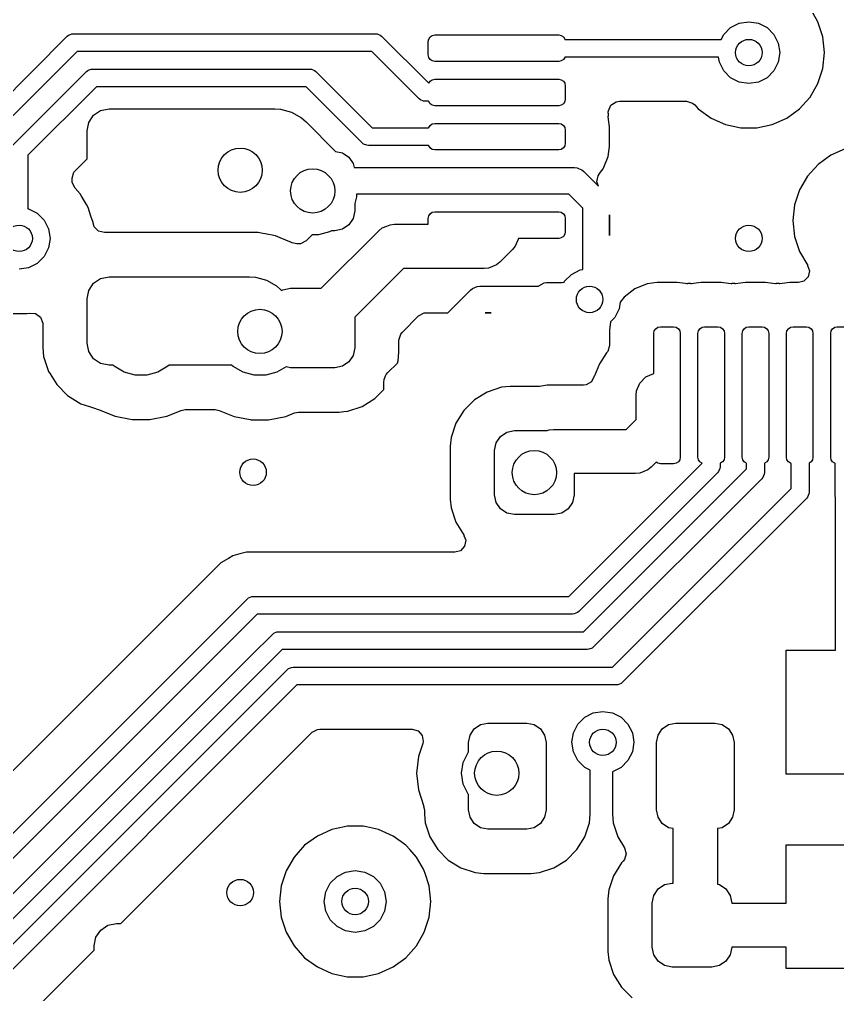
# Model space of a CAD drawing. Extents: x 70 to 224, y -154 to -54.
# Drawn here: x 118.7 to 127.95, y -128.85 to -117.82 of the extents above; entities that cross this region are included whole.
import ezdxf

# ---------------------------------------------------------------- set-up
doc = ezdxf.new("R2010")
doc.units = 0
doc.layers.add('BLACK', color=7, linetype='CONTINUOUS')

msp = doc.modelspace()

# ---------------------------------------------------------------- linework, layer by layer
at = {"layer": 'BLACK', "linetype": 'CONTINUOUS'}
for p, q in [((127.731249, -117.852164), (127.641859, -117.697335)), ((126.744275, -117.916844), (126.841844, -117.86713)), ((126.841844, -117.86713), (126.95, -117.85)), ((126.95, -117.85), (127.058156, -117.86713)), ((127.058156, -117.86713), (127.155725, -117.916844)), ((127.731252, -117.85217), (127.731249, -117.852164)), ((127.73525, -117.864475), (127.731252, -117.85217)), ((127.786497, -118.022197), (127.73525, -117.864475)), ((119.269643, -117.997836), (119.295134, -117.987278)), ((119.295134, -117.987278), (119.314643, -117.985357)), ((119.314643, -117.985357), (122.727947, -117.985357)), ((122.727947, -117.985357), (122.747456, -117.987278)), ((122.747456, -117.987278), (122.783504, -118.00221)), ((126.666844, -117.994275), (126.744275, -117.916844)), ((127.155725, -117.916844), (127.233156, -117.994275)), ((117.609289, -119.649289), (119.243932, -118.014647)), ((119.243932, -118.014647), (119.259085, -118.00221)), ((119.259085, -118.00221), (119.269643, -117.997836)), ((122.783504, -118.00221), (122.798658, -118.014646)), ((122.798658, -118.014646), (123.330642, -118.54663)), ((123.325, -118.075), (123.330709, -118.046299)), ((123.325, -118.225), (123.325, -118.075)), ((123.330709, -118.046299), (123.346967, -118.021967)), ((123.346967, -118.021967), (123.371299, -118.005709)), ((123.371299, -118.005709), (123.4, -118)), ((123.4, -118), (124.8, -118)), ((124.8, -118), (124.828701, -118.005709)), ((124.828701, -118.005709), (124.853033, -118.021967)), ((124.853033, -118.021967), (124.869291, -118.046299)), ((124.869291, -118.046299), (124.870027, -118.05)), ((124.870027, -118.05), (126.638451, -118.05)), ((126.638451, -118.05), (126.666844, -117.994275)), ((127.233156, -117.994275), (127.28287, -118.091844)), ((127.28287, -118.091844), (127.3, -118.2)), ((127.805185, -118.2), (127.786497, -118.022197)), ((119.356064, -118.185357), (117.78, -119.761421)), ((122.686525, -118.185357), (119.356064, -118.185357)), ((123.221879, -118.720711), (122.686525, -118.185357)), ((127.3, -118.2), (127.28287, -118.308156)), ((127.786497, -118.377803), (127.805185, -118.2)), ((123.330709, -118.253701), (123.325, -118.225)), ((123.346967, -118.278033), (123.330709, -118.253701)), ((123.371299, -118.294291), (123.346967, -118.278033)), ((123.4, -118.3), (123.371299, -118.294291)), ((124.8, -118.3), (123.4, -118.3)), ((124.828701, -118.294291), (124.8, -118.3)), ((124.853033, -118.278033), (124.828701, -118.294291)), ((124.869291, -118.253701), (124.853033, -118.278033)), ((124.870027, -118.25), (124.869291, -118.253701)), ((126.607919, -118.25), (124.870027, -118.25)), ((126.61713, -118.308156), (126.607919, -118.25)), ((126.666844, -118.405725), (126.61713, -118.308156)), ((127.28287, -118.308156), (127.233156, -118.405725)), ((118.629289, -119.247884), (119.462527, -118.414647)), ((119.462527, -118.414647), (119.47768, -118.40221)), ((119.47768, -118.40221), (119.494206, -118.395365)), ((119.494206, -118.395365), (119.513729, -118.387278)), ((119.513729, -118.387278), (119.533238, -118.385357)), ((119.533238, -118.385357), (121.985357, -118.385357)), ((121.985357, -118.385357), (122.004866, -118.387278)), ((122.004866, -118.387278), (122.040914, -118.40221)), ((122.040914, -118.40221), (122.056068, -118.414646)), ((122.056068, -118.414646), (122.691422, -119.05)), ((126.744275, -118.483156), (126.666844, -118.405725)), ((127.233156, -118.405725), (127.155725, -118.483156)), ((127.73125, -118.547835), (127.786497, -118.377803)), ((123.330709, -118.546299), (123.346967, -118.521967)), ((123.346967, -118.521967), (123.371299, -118.505709)), ((123.371299, -118.505709), (123.4, -118.5)), ((123.4, -118.5), (124.8, -118.5)), ((124.8, -118.5), (124.828701, -118.505709)), ((124.828701, -118.505709), (124.853033, -118.521967)), ((124.853033, -118.521967), (124.869291, -118.546299)), ((126.841844, -118.53287), (126.744275, -118.483156)), ((126.95, -118.55), (126.841844, -118.53287)), ((127.058156, -118.53287), (126.95, -118.55)), ((127.155725, -118.483156), (127.058156, -118.53287)), ((119.574659, -118.585357), (118.8, -119.360016)), ((121.943935, -118.585357), (119.574659, -118.585357)), ((122.579289, -119.220711), (121.943935, -118.585357)), ((123.330642, -118.54663), (123.330709, -118.546299)), ((124.869291, -118.546299), (124.875, -118.575)), ((124.875, -118.575), (124.875, -118.725)), ((127.641859, -118.702665), (127.73125, -118.547835)), ((123.237033, -118.733147), (123.221879, -118.720711)), ((123.273081, -118.748079), (123.237033, -118.733147)), ((123.29259, -118.75), (123.273081, -118.748079)), ((123.329973, -118.75), (123.29259, -118.75)), ((123.330709, -118.753701), (123.329973, -118.75)), ((123.346967, -118.778033), (123.330709, -118.753701)), ((124.869291, -118.753701), (124.853033, -118.778033)), ((124.875, -118.725), (124.869291, -118.753701)), ((125.391182, -118.794417), (125.449507, -118.755947)), ((125.449507, -118.755947), (125.485854, -118.7505)), ((125.485854, -118.7505), (126.246003, -118.7505)), ((126.246003, -118.7505), (126.313042, -118.770185)), ((127.556614, -118.797339), (127.641859, -118.702665)), ((119.541205, -118.90858), (119.622311, -118.854387)), ((119.622311, -118.854387), (119.717982, -118.835357)), ((119.717982, -118.835357), (120.667982, -118.835357)), ((120.667982, -118.835357), (121.590151, -118.835357)), ((121.590151, -118.835357), (121.655399, -118.839634)), ((121.655399, -118.839634), (121.655414, -118.839634)), ((121.655414, -118.839634), (121.781493, -118.873417)), ((123.371299, -118.794291), (123.346967, -118.778033)), ((123.4, -118.8), (123.371299, -118.794291)), ((124.8, -118.8), (123.4, -118.8)), ((124.828701, -118.794291), (124.8, -118.8)), ((124.853033, -118.778033), (124.828701, -118.794291)), ((125.361311, -118.8705), (125.362915, -118.858313)), ((125.362915, -118.858313), (125.391182, -118.794417)), ((126.313042, -118.770185), (126.338153, -118.791528)), ((126.338153, -118.791528), (126.377764, -118.835521)), ((126.377764, -118.835521), (126.377767, -118.835523)), ((126.377767, -118.835523), (126.37777, -118.835526)), ((126.37777, -118.835526), (126.522407, -118.940612)), ((127.377593, -118.940612), (127.52223, -118.835526)), ((127.52223, -118.835526), (127.524526, -118.832977)), ((127.524526, -118.832977), (127.556614, -118.797339)), ((119.487012, -118.989686), (119.541205, -118.90858)), ((121.781493, -118.873417), (121.894532, -118.93868)), ((121.894532, -118.93868), (121.894547, -118.938695)), ((121.894547, -118.938695), (121.943704, -118.981804)), ((125.359626, -118.883293), (125.361311, -118.8705)), ((125.362689, -118.883696), (125.359626, -118.883293)), ((125.359626, -118.916705), (125.362689, -118.916301)), ((125.360686, -118.924763), (125.359626, -118.916705)), ((125.360687, -118.924764), (125.360686, -118.924763)), ((125.3755, -119.03728), (125.360687, -118.924764)), ((125.362689, -118.916301), (125.362689, -118.883696)), ((126.522407, -118.940612), (126.685733, -119.013329)), ((127.214267, -119.013329), (127.377593, -118.940612)), ((119.467982, -119.085357), (119.487012, -118.989686)), ((119.467982, -119.399848), (119.467982, -119.085357)), ((121.943704, -118.981804), (122.278031, -119.31613)), ((122.691422, -119.05), (123.329973, -119.05)), ((123.329973, -119.05), (123.330709, -119.046299)), ((123.330709, -119.046299), (123.346967, -119.021967)), ((123.346967, -119.021967), (123.371299, -119.005709)), ((123.371299, -119.005709), (123.4, -119)), ((123.4, -119), (124.8, -119)), ((124.8, -119), (124.828701, -119.005709)), ((124.828701, -119.005709), (124.853033, -119.021967)), ((124.853033, -119.021967), (124.869291, -119.046299)), ((124.869291, -119.046299), (124.875, -119.075)), ((124.875, -119.075), (124.875, -119.225)), ((125.3755, -119.26272), (125.3755, -119.03728)), ((126.685733, -119.013329), (126.860609, -119.0505)), ((126.860609, -119.0505), (126.86061, -119.0505)), ((126.86061, -119.0505), (127.039389, -119.0505)), ((127.039389, -119.0505), (127.039391, -119.0505)), ((127.039391, -119.0505), (127.214267, -119.013329)), ((122.594443, -119.233147), (122.579289, -119.220711)), ((122.630491, -119.248079), (122.594443, -119.233147)), ((122.65, -119.25), (122.630491, -119.248079)), ((123.329973, -119.25), (122.65, -119.25)), ((123.330709, -119.253701), (123.329973, -119.25)), ((123.346967, -119.278033), (123.330709, -119.253701)), ((123.371299, -119.294291), (123.346967, -119.278033)), ((123.4, -119.3), (123.371299, -119.294291)), ((124.8, -119.3), (123.4, -119.3)), ((124.828701, -119.294291), (124.8, -119.3)), ((124.853033, -119.278033), (124.828701, -119.294291)), ((124.869291, -119.253701), (124.853033, -119.278033)), ((124.875, -119.225), (124.869291, -119.253701)), ((125.360687, -119.375236), (125.3755, -119.26272)), ((128.039728, -119.286672), (127.876408, -119.359387)), ((118.8, -119.360016), (118.8, -119.965838)), ((119.336819, -119.531011), (119.467982, -119.399848)), ((122.278031, -119.31613), (122.355264, -119.331493)), ((122.355264, -119.331493), (122.428259, -119.380267)), ((122.428259, -119.380267), (122.477033, -119.453262)), ((125.302698, -119.515233), (125.360687, -119.375236)), ((127.876408, -119.359387), (127.731768, -119.464475)), ((119.320185, -119.551653), (119.336819, -119.531011)), ((122.477033, -119.453262), (122.48633, -119.5)), ((122.48633, -119.5), (124.1, -119.5)), ((124.1, -119.5), (124.97812, -119.499999)), ((124.97812, -119.499999), (125.007384, -119.502881)), ((125.007384, -119.502881), (125.023626, -119.509609)), ((125.023626, -119.509609), (125.061455, -119.525278)), ((125.061455, -119.525278), (125.084186, -119.543933)), ((125.274752, -119.551653), (125.302698, -119.515233)), ((127.731768, -119.464475), (127.61214, -119.597336)), ((119.3005, -119.618692), (119.320185, -119.551653)), ((119.3005, -119.64827), (119.3005, -119.618692)), ((125.084186, -119.543933), (125.251834, -119.711581)), ((125.232016, -119.660316), (125.246054, -119.591872)), ((125.246054, -119.591872), (125.257211, -119.574512)), ((125.257211, -119.574512), (125.274752, -119.551653)), ((127.61214, -119.597336), (127.52275, -119.752164)), ((119.30212, -119.66825), (119.3005, -119.64827)), ((119.33235, -119.731242), (119.30212, -119.66825)), ((119.391855, -119.797329), (119.33235, -119.731242)), ((125.251834, -119.711581), (125.232016, -119.660316)), ((127.522747, -119.75217), (127.467504, -119.922192)), ((127.52275, -119.752164), (127.522747, -119.75217)), ((119.39186, -119.797336), (119.391855, -119.797329)), ((119.406213, -119.822197), (119.39186, -119.797336)), ((119.460779, -119.916709), (119.406213, -119.822197)), ((122.514883, -119.829629), (122.49416, -119.906967)), ((123.4, -119.8), (122.514883, -119.8)), ((122.514883, -119.8), (122.514883, -119.829629)), ((124.1, -119.8), (123.4, -119.8)), ((124.8, -119.8), (124.1, -119.8)), ((124.800004, -119.799999), (124.8, -119.8)), ((124.915988, -119.799999), (124.800004, -119.799999)), ((125.075, -119.959011), (124.915988, -119.799999)), ((118.8, -119.965838), (118.808156, -119.96713)), ((118.808156, -119.96713), (118.905725, -120.016844)), ((119.481249, -119.952164), (119.460779, -119.916709)), ((119.481252, -119.95217), (119.481249, -119.952164)), ((119.512254, -120.047584), (119.481252, -119.95217)), ((122.49416, -119.906967), (122.49416, -119.989366)), ((125.075, -120.652716), (125.075, -119.959011)), ((127.467503, -119.922194), (127.448815, -120.1)), ((127.467504, -119.922192), (127.467503, -119.922194)), ((118.905725, -120.016844), (118.983156, -120.094275)), ((119.536497, -120.122197), (119.512254, -120.047584)), ((122.477033, -120.07547), (122.428259, -120.148465)), ((122.49416, -119.989366), (122.477033, -120.07547)), ((123.325, -120.074999), (123.330709, -120.046298)), ((123.325, -120.140838), (123.325, -120.074999)), ((123.330709, -120.046298), (123.346967, -120.021966)), ((123.346967, -120.021966), (123.371299, -120.005708)), ((123.371299, -120.005708), (123.4, -119.999999)), ((123.4, -119.999999), (124.8, -119.999999)), ((124.8, -119.999999), (124.828701, -120.005708)), ((124.828701, -120.005708), (124.853033, -120.021966)), ((124.853033, -120.021966), (124.869291, -120.046298)), ((124.869291, -120.046298), (124.875, -120.074999)), ((124.875, -120.074999), (124.875, -120.224999)), ((125.3755, -120.037279), (125.375, -120.033481)), ((125.375, -120.033481), (125.375, -120.266516)), ((125.3755, -120.262719), (125.3755, -120.037279)), ((118.983156, -120.094275), (119.03287, -120.191844)), ((119.03287, -120.191844), (119.05, -120.3)), ((119.536693, -120.124062), (119.536497, -120.122197)), ((119.537376, -120.126338), (119.536693, -120.124062)), ((119.537847, -120.12855), (119.537376, -120.126338)), ((119.538029, -120.128511), (119.537847, -120.12855)), ((119.549977, -120.168267), (119.538029, -120.128511)), ((119.598351, -120.218682), (119.549977, -120.168267)), ((122.428259, -120.148465), (122.355264, -120.197239)), ((122.765911, -120.214061), (122.803796, -120.18297)), ((122.803796, -120.18297), (122.856736, -120.161042)), ((122.856736, -120.161042), (122.893915, -120.145642)), ((122.893915, -120.145642), (122.942688, -120.140838)), ((122.942688, -120.140838), (123.325, -120.140838)), ((127.448815, -120.1), (127.467503, -120.277805)), ((119.05, -120.3), (119.03287, -120.408156)), ((119.664817, -120.234584), (119.598351, -120.218682)), ((119.664817, -120.234856), (119.664817, -120.234584)), ((119.665951, -120.234855), (119.664817, -120.234856)), ((119.666303, -120.23494), (119.665951, -120.234855)), ((119.667956, -120.234855), (119.666303, -120.23494)), ((120.090992, -120.234855), (119.667956, -120.234855)), ((120.09103, -120.234854), (120.090992, -120.234855)), ((120.094442, -120.234854), (120.09103, -120.234854)), ((120.291523, -120.234854), (120.094442, -120.234854)), ((120.297637, -120.234854), (120.291523, -120.234854)), ((120.297657, -120.234855), (120.297637, -120.234854)), ((121.404215, -120.234855), (120.297657, -120.234855)), ((121.404217, -120.234855), (121.404215, -120.234855)), ((121.456391, -120.245233), (121.404217, -120.234855)), ((121.48248, -120.250423), (121.456391, -120.245233)), ((121.597507, -120.273303), (121.48248, -120.250423)), ((121.597511, -120.273304), (121.597507, -120.273303)), ((121.624174, -120.284348), (121.597511, -120.273304)), ((121.650839, -120.295393), (121.624174, -120.284348)), ((121.779588, -120.348723), (121.650839, -120.295393)), ((122.012068, -120.260089), (121.94461, -120.327547)), ((122.084423, -120.260089), (122.012068, -120.260089)), ((122.210501, -120.226306), (122.084423, -120.260089)), ((122.115606, -120.864366), (122.765911, -120.214061)), ((122.231181, -120.214366), (122.210501, -120.226306)), ((122.26916, -120.214366), (122.231181, -120.214366)), ((122.355264, -120.197239), (122.26916, -120.214366)), ((124.344688, -120.299999), (124.307867, -120.388892)), ((124.8, -120.299999), (124.344688, -120.299999)), ((124.828701, -120.29429), (124.8, -120.299999)), ((124.853033, -120.278032), (124.828701, -120.29429)), ((124.869291, -120.2537), (124.853033, -120.278032)), ((124.875, -120.224999), (124.869291, -120.2537)), ((125.375, -120.266516), (125.3755, -120.262719)), ((127.467503, -120.277805), (127.467504, -120.277807)), ((127.467504, -120.277807), (127.522747, -120.447829)), ((119.03287, -120.408156), (118.983156, -120.505725)), ((121.779593, -120.348726), (121.779588, -120.348723)), ((121.780522, -120.349223), (121.779593, -120.348726)), ((121.781211, -120.349395), (121.780522, -120.349223)), ((121.785215, -120.351054), (121.781211, -120.349395)), ((121.78546, -120.35046), (121.785215, -120.351054)), ((121.838978, -120.363866), (121.78546, -120.35046)), ((121.856929, -120.363866), (121.838978, -120.363866)), ((121.883287, -120.361032), (121.856929, -120.363866)), ((121.94461, -120.327547), (121.883287, -120.361032)), ((124.307867, -120.388892), (124.276777, -120.426777)), ((118.983156, -120.505725), (118.905725, -120.583156)), ((124.276777, -120.426777), (124.135939, -120.567615)), ((127.522747, -120.447829), (127.52275, -120.447835)), ((127.52275, -120.447835), (127.61539, -120.608293)), ((118.808156, -120.63287), (118.7, -120.65)), ((118.905725, -120.583156), (118.808156, -120.63287)), ((124.098055, -120.598705), (124.007935, -120.636034)), ((124.098059, -120.5987), (124.098055, -120.598705)), ((124.135939, -120.567615), (124.098059, -120.5987)), ((127.61539, -120.608293), (127.614345, -120.608895)), ((127.614345, -120.608895), (127.635584, -120.668423)), ((119.622311, -120.754385), (119.717982, -120.735355)), ((119.717982, -120.735355), (120.667982, -120.735355)), ((120.667982, -120.735355), (121.305674, -120.735355)), ((121.305674, -120.735355), (121.370922, -120.739632)), ((121.370922, -120.739632), (121.370937, -120.739632)), ((121.370937, -120.739632), (121.497016, -120.773415)), ((123.046242, -120.640838), (122.49416, -121.19292)), ((123.959162, -120.640838), (123.046242, -120.640838)), ((124.007935, -120.636034), (123.959162, -120.640838)), ((124.866844, -120.785113), (124.944275, -120.707682)), ((124.944275, -120.707682), (125.041844, -120.657968)), ((125.041844, -120.657968), (125.075, -120.652716)), ((127.619758, -120.736476), (127.569651, -120.78517)), ((127.635584, -120.668423), (127.619758, -120.736476)), ((119.487012, -120.889684), (119.541205, -120.808578)), ((119.541205, -120.808578), (119.622311, -120.754385)), ((121.497016, -120.773415), (121.610055, -120.838678)), ((121.610055, -120.838678), (121.61007, -120.838693)), ((121.61007, -120.838693), (121.659227, -120.881802)), ((123.825827, -120.866117), (123.878153, -120.844443)), ((123.878153, -120.844443), (123.879898, -120.84372)), ((123.879898, -120.84372), (123.909162, -120.840838)), ((123.909162, -120.840838), (124.570529, -120.840838)), ((124.570529, -120.840838), (124.574551, -120.836816)), ((124.574551, -120.836816), (124.635872, -120.803333)), ((124.635872, -120.803333), (124.662231, -120.800499)), ((124.662231, -120.800499), (124.837713, -120.800499)), ((124.837713, -120.800499), (124.83772, -120.800499)), ((124.83772, -120.800499), (124.860534, -120.797495)), ((124.860534, -120.797495), (124.866844, -120.785113)), ((125.799764, -120.814313), (125.659771, -120.8723)), ((125.799765, -120.814313), (125.799764, -120.814313)), ((125.912273, -120.7995), (125.799765, -120.814313)), ((125.912281, -120.7995), (125.912273, -120.7995)), ((126.137721, -120.7995), (125.912281, -120.7995)), ((126.137728, -120.7995), (126.137721, -120.7995)), ((126.230452, -120.811708), (126.137728, -120.7995)), ((126.250237, -120.814313), (126.230452, -120.811708)), ((126.258294, -120.815374), (126.250237, -120.814313)), ((126.258688, -120.812375), (126.258294, -120.815374)), ((126.291315, -120.812391), (126.258688, -120.812375)), ((126.291708, -120.815374), (126.291315, -120.812391)), ((126.299762, -120.814313), (126.291708, -120.815374)), ((126.299764, -120.814313), (126.299762, -120.814313)), ((126.325393, -120.810938), (126.299764, -120.814313)), ((126.412272, -120.7995), (126.325393, -120.810938)), ((126.41228, -120.7995), (126.412272, -120.7995)), ((126.63772, -120.7995), (126.41228, -120.7995)), ((126.637727, -120.7995), (126.63772, -120.7995)), ((126.721271, -120.810499), (126.637727, -120.7995)), ((126.750236, -120.814313), (126.721271, -120.810499)), ((126.750237, -120.814313), (126.750236, -120.814313)), ((126.758292, -120.815374), (126.750237, -120.814313)), ((126.758684, -120.812399), (126.758292, -120.815374)), ((126.791316, -120.812399), (126.758684, -120.812399)), ((126.791708, -120.815374), (126.791316, -120.812399)), ((126.799762, -120.814313), (126.791708, -120.815374)), ((126.799764, -120.814313), (126.799762, -120.814313)), ((126.825393, -120.810938), (126.799764, -120.814313)), ((126.912272, -120.7995), (126.825393, -120.810938)), ((126.91228, -120.7995), (126.912272, -120.7995)), ((127.13772, -120.7995), (126.91228, -120.7995)), ((127.137727, -120.7995), (127.13772, -120.7995)), ((127.221271, -120.810499), (127.137727, -120.7995)), ((127.250236, -120.814313), (127.221271, -120.810499)), ((127.250237, -120.814313), (127.250236, -120.814313)), ((127.258292, -120.815374), (127.250237, -120.814313)), ((127.258684, -120.812399), (127.258292, -120.815374)), ((127.291316, -120.812399), (127.258684, -120.812399)), ((127.291708, -120.815374), (127.291316, -120.812399)), ((127.299762, -120.814313), (127.291708, -120.815374)), ((127.299764, -120.814313), (127.299762, -120.814313)), ((127.325393, -120.810938), (127.299764, -120.814313)), ((127.412272, -120.7995), (127.325393, -120.810938)), ((127.511786, -120.7995), (127.412272, -120.7995)), ((127.569651, -120.78517), (127.511786, -120.7995)), ((119.467982, -120.985355), (119.487012, -120.889684)), ((121.659227, -120.881802), (121.668586, -120.891161)), ((121.668586, -120.891161), (121.683056, -120.881493)), ((121.683056, -120.881493), (121.76916, -120.864366)), ((121.76916, -120.864366), (122.115606, -120.864366)), ((123.54653, -121.141338), (123.803096, -120.884772)), ((123.803096, -120.884772), (123.825827, -120.866117)), ((125.53955, -120.964549), (125.494959, -121.02266)), ((125.659768, -120.872302), (125.53955, -120.964549)), ((125.659771, -120.8723), (125.659768, -120.872301)), ((125.659768, -120.872301), (125.659768, -120.872302)), ((119.467982, -121.485355), (119.467982, -120.985355)), ((125.494959, -121.02266), (125.48287, -121.098994)), ((118.61061, -121.1505), (118.789389, -121.1505)), ((118.789389, -121.1505), (118.789391, -121.1505)), ((118.789391, -121.1505), (118.817702, -121.144482)), ((118.817702, -121.144482), (118.887367, -121.149797)), ((118.887367, -121.149797), (118.943101, -121.191934)), ((123.030969, -121.363924), (123.217238, -121.177654)), ((123.217238, -121.177654), (123.278561, -121.144172)), ((123.278561, -121.144172), (123.304918, -121.141338)), ((123.304918, -121.141338), (123.54653, -121.141338)), ((123.971294, -121.140838), (123.970794, -121.141338)), ((123.970794, -121.141338), (124.033082, -121.141338)), ((124.035596, -121.140838), (123.971294, -121.140838)), ((124.033082, -121.141338), (124.035596, -121.140838)), ((125.48287, -121.098994), (125.433156, -121.196563)), ((118.943101, -121.191934), (118.967207, -121.257514)), ((118.967207, -121.257514), (118.967482, -121.265772)), ((118.967482, -121.265772), (118.967482, -121.535355)), ((122.49416, -121.19292), (122.49416, -121.539366)), ((125.386942, -121.242776), (125.374501, -121.337272)), ((125.433156, -121.196563), (125.386942, -121.242776)), ((122.994659, -121.451595), (123.014343, -121.384556)), ((123.014343, -121.384556), (123.030969, -121.363924)), ((125.374501, -121.337272), (125.374501, -121.512769)), ((125.875001, -121.375), (125.88071, -121.346299)), ((125.875001, -121.830311), (125.875001, -121.375)), ((125.88071, -121.346299), (125.896968, -121.321967)), ((125.896968, -121.321967), (125.9213, -121.305709)), ((125.9213, -121.305709), (125.950001, -121.3)), ((125.950001, -121.3), (126.100001, -121.3)), ((126.100001, -121.3), (126.128702, -121.305709)), ((126.128702, -121.305709), (126.153034, -121.321967)), ((126.153034, -121.321967), (126.169292, -121.346299)), ((126.169292, -121.346299), (126.175001, -121.375)), ((126.175001, -121.375), (126.175001, -122.775)), ((126.375, -121.375), (126.380709, -121.346299)), ((126.375, -122.775), (126.375, -121.375)), ((126.380709, -121.346299), (126.396967, -121.321967)), ((126.396967, -121.321967), (126.421299, -121.305709)), ((126.421299, -121.305709), (126.45, -121.3)), ((126.45, -121.3), (126.6, -121.3)), ((126.6, -121.3), (126.628701, -121.305709)), ((126.628701, -121.305709), (126.653033, -121.321967)), ((126.653033, -121.321967), (126.669291, -121.346299)), ((126.669291, -121.346299), (126.675, -121.375)), ((126.675, -121.375), (126.675, -122.775)), ((126.875, -121.375), (126.880709, -121.346299)), ((126.875, -122.775), (126.875, -121.375)), ((126.880709, -121.346299), (126.896967, -121.321967)), ((126.896967, -121.321967), (126.921299, -121.305709)), ((126.921299, -121.305709), (126.95, -121.3)), ((126.95, -121.3), (127.1, -121.3)), ((127.1, -121.3), (127.128701, -121.305709)), ((127.128701, -121.305709), (127.153033, -121.321967)), ((127.153033, -121.321967), (127.169291, -121.346299)), ((127.169291, -121.346299), (127.175, -121.375)), ((127.175, -121.375), (127.175, -122.775)), ((127.375, -121.375), (127.380709, -121.346299)), ((127.375, -122.775), (127.375, -121.375)), ((127.380709, -121.346299), (127.396967, -121.321967)), ((127.396967, -121.321967), (127.421299, -121.305709)), ((127.421299, -121.305709), (127.45, -121.3)), ((127.45, -121.3), (127.6, -121.3)), ((127.6, -121.3), (127.628701, -121.305709)), ((127.628701, -121.305709), (127.653033, -121.321967)), ((127.653033, -121.321967), (127.669291, -121.346299)), ((127.669291, -121.346299), (127.675, -121.375)), ((127.675, -121.375), (127.675, -122.775)), ((127.875, -121.375), (127.880709, -121.346299)), ((127.875, -122.775), (127.875, -121.375)), ((127.880709, -121.346299), (127.896967, -121.321967)), ((127.896967, -121.321967), (127.921299, -121.305709)), ((127.921299, -121.305709), (127.95, -121.3)), ((127.95, -121.3), (128.1, -121.3)), ((119.487012, -121.581026), (119.467982, -121.485355)), ((122.99466, -121.587711), (122.994659, -121.451595)), ((125.374501, -121.512769), (125.354816, -121.579808)), ((118.967482, -121.535355), (118.967483, -121.535374)), ((118.967483, -121.535374), (118.977982, -121.638151)), ((119.541205, -121.662132), (119.487012, -121.581026)), ((122.477033, -121.62547), (122.428259, -121.698465)), ((122.49416, -121.539366), (122.477033, -121.62547)), ((122.984509, -121.687074), (122.99466, -121.587711)), ((125.342048, -121.596584), (125.259919, -121.719498)), ((125.345914, -121.591874), (125.342048, -121.596584)), ((125.354816, -121.579808), (125.345419, -121.591468)), ((125.345419, -121.591468), (125.345914, -121.591874)), ((118.977982, -121.638151), (118.977983, -121.638154)), ((118.977983, -121.638154), (119.033167, -121.804686)), ((119.622311, -121.716325), (119.541205, -121.662132)), ((119.717982, -121.735355), (119.622311, -121.716325)), ((119.762636, -121.735355), (119.717982, -121.735355)), ((119.773957, -121.746676), (119.762636, -121.735355)), ((120.395626, -121.735355), (120.382717, -121.746676)), ((121.102672, -121.735355), (120.395626, -121.735355)), ((121.118477, -121.749215), (121.102672, -121.735355)), ((122.428259, -121.698465), (122.355264, -121.747239)), ((122.868934, -121.818934), (122.976438, -121.711429)), ((122.976438, -121.711429), (122.984509, -121.687074)), ((125.259912, -121.719511), (125.203343, -121.856082)), ((125.259919, -121.719498), (125.259912, -121.719511)), ((119.033167, -121.804686), (119.033169, -121.804691)), ((119.033169, -121.804691), (119.04988, -121.831784)), ((119.04988, -121.831784), (119.12527, -121.954011)), ((119.886995, -121.81194), (119.773957, -121.746676)), ((120.013074, -121.845723), (119.886995, -121.81194)), ((120.1436, -121.845723), (120.013074, -121.845723)), ((120.269679, -121.81194), (120.1436, -121.845723)), ((120.382717, -121.746676), (120.269679, -121.81194)), ((121.231516, -121.814479), (121.118477, -121.749215)), ((121.357595, -121.848262), (121.231516, -121.814479)), ((121.6142, -121.814479), (121.488121, -121.848262)), ((121.718462, -121.754281), (121.6142, -121.814479)), ((121.76916, -121.764366), (121.718462, -121.754281)), ((122.26916, -121.764366), (121.76916, -121.764366)), ((122.355264, -121.747239), (122.26916, -121.764366)), ((122.844044, -121.856719), (122.850279, -121.841665)), ((122.850279, -121.841665), (122.868934, -121.818934)), ((125.786107, -121.867133), (125.875001, -121.830311)), ((119.12527, -121.954011), (119.249326, -122.078067)), ((121.488121, -121.848262), (121.357595, -121.848262)), ((122.825, -121.925), (122.827882, -121.895736)), ((122.825, -122.009538), (122.825, -121.925)), ((122.827882, -121.895736), (122.844044, -121.856719)), ((125.109456, -121.956532), (125.080937, -121.959856)), ((125.170171, -121.921957), (125.109456, -121.956532)), ((125.202555, -121.860045), (125.170171, -121.921957)), ((125.203342, -121.856087), (125.202555, -121.860045)), ((125.203343, -121.856082), (125.203342, -121.856087)), ((125.679804, -122.026227), (125.717133, -121.936107)), ((125.717133, -121.936107), (125.786107, -121.867133)), ((122.722204, -122.112334), (122.825, -122.009538)), ((123.991294, -122.038001), (123.846959, -122.127029)), ((123.991305, -122.037996), (123.991294, -122.038001)), ((124.152289, -121.984651), (123.991305, -122.037996)), ((124.152292, -121.98465), (124.152289, -121.984651)), ((124.251644, -121.974501), (124.152292, -121.98465)), ((124.251663, -121.9745), (124.251644, -121.974501)), ((124.583231, -121.9745), (124.251663, -121.9745)), ((124.607422, -121.972117), (124.583231, -121.9745)), ((124.66906, -121.959856), (124.607422, -121.972117)), ((125.080937, -121.959856), (124.66906, -121.959856)), ((125.675, -122.075), (125.679804, -122.026227)), ((119.249326, -122.078067), (119.398648, -122.170169)), ((119.398648, -122.170169), (119.494741, -122.202011)), ((122.577857, -122.201369), (122.722204, -122.112334)), ((123.846955, -122.127032), (123.727032, -122.246955)), ((123.846959, -122.127029), (123.846955, -122.127032)), ((125.675, -122.349784), (125.675, -122.075)), ((119.494741, -122.202011), (119.565185, -122.225354)), ((119.565185, -122.225354), (119.5718, -122.22677)), ((119.5718, -122.22677), (119.571601, -122.227699)), ((119.571601, -122.227699), (119.598166, -122.235816)), ((119.598166, -122.235816), (119.598795, -122.2343)), ((119.598795, -122.2343), (119.625337, -122.245294)), ((119.625337, -122.245294), (119.786501, -122.312051)), ((120.370173, -122.312051), (120.531337, -122.245294)), ((120.531337, -122.245294), (120.57879, -122.235855)), ((120.57879, -122.235855), (120.916276, -122.235855)), ((120.916276, -122.235855), (120.963728, -122.245293)), ((120.963728, -122.245293), (121.131022, -122.31459)), ((121.714694, -122.31459), (121.81195, -122.274304)), ((121.81195, -122.274304), (121.859404, -122.264865)), ((121.859404, -122.264865), (122.317498, -122.264865)), ((122.317498, -122.264865), (122.317504, -122.264865)), ((122.317504, -122.264865), (122.317512, -122.264864)), ((122.317512, -122.264864), (122.317515, -122.264864)), ((122.317515, -122.264864), (122.37192, -122.259306)), ((122.37192, -122.259306), (122.416868, -122.254715)), ((122.416868, -122.254715), (122.577857, -122.201369)), ((123.727029, -122.246959), (123.638001, -122.391294)), ((123.727032, -122.246955), (123.727029, -122.246959)), ((119.786501, -122.312051), (119.979792, -122.350499)), ((119.979792, -122.350499), (119.979795, -122.3505)), ((119.979795, -122.3505), (119.979797, -122.3505)), ((119.979797, -122.3505), (120.176879, -122.3505)), ((120.176879, -122.3505), (120.17688, -122.350499)), ((120.17688, -122.350499), (120.370173, -122.312051)), ((121.131022, -122.31459), (121.311549, -122.350499)), ((121.311549, -122.350499), (121.324313, -122.353038)), ((121.324313, -122.353038), (121.324316, -122.353039)), ((121.324316, -122.353039), (121.324318, -122.353039)), ((121.324318, -122.353039), (121.5214, -122.353039)), ((121.5214, -122.353039), (121.521401, -122.353038)), ((121.521401, -122.353038), (121.714694, -122.31459)), ((123.637996, -122.391305), (123.584651, -122.55229)), ((123.638001, -122.391294), (123.637996, -122.391305)), ((125.564428, -122.460356), (125.675, -122.349784)), ((124.140901, -122.540901), (124.213896, -122.492127)), ((124.213896, -122.492127), (124.3, -122.475)), ((124.3, -122.475), (124.670453, -122.475)), ((124.670453, -122.475), (124.694209, -122.46516)), ((124.694209, -122.46516), (124.742982, -122.460356)), ((124.742982, -122.460356), (125.564428, -122.460356)), ((123.584651, -122.55229), (123.5745, -122.651647)), ((124.075, -122.7), (124.092127, -122.613896)), ((124.092127, -122.613896), (124.140901, -122.540901)), ((123.5745, -122.651647), (123.5745, -123.248337)), ((124.075, -123.2), (124.075, -122.7)), ((125.901098, -122.830793), (125.844759, -122.887133)), ((125.9213, -122.844291), (125.901098, -122.830793)), ((126.153034, -122.828033), (126.128702, -122.844291)), ((126.169292, -122.803701), (126.153034, -122.828033)), ((126.175001, -122.775), (126.169292, -122.803701)), ((126.380709, -122.803701), (126.375, -122.775)), ((126.396967, -122.828033), (126.380709, -122.803701)), ((126.421299, -122.844291), (126.396967, -122.828033)), ((126.653033, -122.828033), (126.628701, -122.844291)), ((126.669291, -122.803701), (126.653033, -122.828033)), ((126.675, -122.775), (126.669291, -122.803701)), ((126.880709, -122.803701), (126.875, -122.775)), ((126.896967, -122.828033), (126.880709, -122.803701)), ((126.921299, -122.844291), (126.896967, -122.828033)), ((127.153033, -122.828033), (127.128701, -122.844291)), ((127.169291, -122.803701), (127.153033, -122.828033)), ((127.175, -122.775), (127.169291, -122.803701)), ((127.380709, -122.803701), (127.375, -122.775)), ((127.396967, -122.828033), (127.380709, -122.803701)), ((127.421299, -122.844291), (127.396967, -122.828033)), ((127.653033, -122.828033), (127.630025, -122.843406)), ((127.669291, -122.803701), (127.653033, -122.828033)), ((127.675, -122.775), (127.669291, -122.803701)), ((127.880709, -122.803701), (127.875, -122.775)), ((127.896967, -122.828033), (127.880709, -122.803701)), ((127.921299, -122.844291), (127.896967, -122.828033)), ((124.915989, -124.35), (126.421632, -122.844357)), ((125.081675, -124.75), (126.925, -122.906675)), ((125.806875, -122.918223), (125.716755, -122.955552)), ((125.806879, -122.918218), (125.806875, -122.918223)), ((125.844759, -122.887133), (125.806879, -122.918218)), ((125.950001, -122.85), (125.9213, -122.844291)), ((126.100001, -122.85), (125.950001, -122.85)), ((126.128702, -122.844291), (126.100001, -122.85)), ((126.421632, -122.844357), (126.421299, -122.844291)), ((126.608148, -122.937968), (126.595711, -122.953121)), ((126.623079, -122.90192), (126.608148, -122.937968)), ((126.625, -122.882411), (126.623079, -122.90192)), ((126.628701, -122.844291), (126.625, -122.845027)), ((126.625, -122.845027), (126.625, -122.882411)), ((126.925, -122.845027), (126.921299, -122.844291)), ((126.925, -122.906675), (126.925, -122.845027)), ((127.125, -122.948097), (127.123079, -122.967606)), ((127.128701, -122.844291), (127.125, -122.845027)), ((127.125, -122.845027), (127.125, -122.948097)), ((127.430025, -122.846026), (127.421299, -122.844291)), ((127.430025, -123.128553), (127.430025, -122.846026)), ((127.630025, -122.843406), (127.630025, -123.169975)), ((127.925, -122.845027), (127.921299, -122.844291)), ((127.925, -123.198654), (127.925, -122.845027)), ((125.667982, -122.960356), (124.975, -122.960356)), ((124.975, -122.960356), (124.975, -123.2)), ((126.595711, -122.953121), (125.028122, -124.520711)), ((127.095711, -123.018808), (125.193808, -124.920711)), ((125.716755, -122.955552), (125.667982, -122.960356)), ((127.108147, -123.003654), (127.095711, -123.018808)), ((127.123079, -122.967606), (127.108147, -123.003654)), ((125.408578, -125.15), (127.430025, -123.128553)), ((127.630025, -123.169975), (127.628104, -123.189484)), ((123.5745, -123.248337), (123.574501, -123.248355)), ((123.574501, -123.248355), (123.58465, -123.347707)), ((124.092127, -123.286104), (124.075, -123.2)), ((124.975, -123.2), (124.957873, -123.286104)), ((127.600736, -123.240685), (125.520711, -125.320711)), ((127.613173, -123.225532), (127.600736, -123.240685)), ((127.628104, -123.189484), (127.613173, -123.225532)), ((127.926921, -123.218163), (127.925, -123.198654)), ((127.930025, -123.225656), (127.926921, -123.218163)), ((127.930025, -124.959114), (127.930025, -123.225656)), ((123.58465, -123.347707), (123.584651, -123.34771)), ((123.584651, -123.34771), (123.637996, -123.508694)), ((124.140901, -123.359099), (124.092127, -123.286104)), ((124.213896, -123.407873), (124.140901, -123.359099)), ((124.909099, -123.359099), (124.836104, -123.407873)), ((124.957873, -123.286104), (124.909099, -123.359099)), ((124.3, -123.425), (124.213896, -123.407873)), ((124.75, -123.425), (124.3, -123.425)), ((124.836104, -123.407873), (124.75, -123.425)), ((123.637996, -123.508694), (123.638001, -123.508705)), ((123.638001, -123.508705), (123.730823, -123.659191)), ((123.730823, -123.659191), (123.728394, -123.660688)), ((123.728394, -123.660688), (123.749652, -123.713407)), ((123.749652, -123.713407), (123.736599, -123.782047)), ((123.736599, -123.782047), (123.688509, -123.832733)), ((121.068186, -123.919307), (120.981287, -123.969477)), ((121.118211, -123.890424), (121.068186, -123.919307)), ((121.118212, -123.890423), (121.118211, -123.890424)), ((121.194579, -123.869961), (121.118212, -123.890423)), ((121.270943, -123.849499), (121.194579, -123.869961)), ((121.429057, -123.849499), (121.270943, -123.849499)), ((121.436653, -123.849499), (121.429057, -123.849499)), ((121.436669, -123.8495), (121.436653, -123.849499)), ((123.626243, -123.8495), (121.436669, -123.8495)), ((123.688509, -123.832733), (123.626243, -123.8495)), ((120.981282, -123.969481), (120.869478, -124.081286)), ((120.981287, -123.969477), (120.981282, -123.969481)), ((120.869478, -124.081286), (113.957613, -130.99315)), ((111.583578, -134.075), (121.279289, -124.379289)), ((121.279289, -124.379289), (121.294443, -124.366853)), ((121.294443, -124.366853), (121.330491, -124.351921)), ((121.330491, -124.351921), (121.35, -124.35)), ((121.35, -124.35), (124.915989, -124.35)), ((121.391422, -124.55), (111.695711, -134.245711)), ((124.957411, -124.55), (121.391422, -124.55)), ((124.97692, -124.548079), (124.957411, -124.55)), ((125.012968, -124.533147), (124.97692, -124.548079)), ((125.028122, -124.520711), (125.012968, -124.533147)), ((121.329289, -125.013604), (121.563603, -124.779289)), ((121.563603, -124.779289), (121.578757, -124.766853)), ((121.578757, -124.766853), (121.614805, -124.751921)), ((121.614805, -124.751921), (121.634314, -124.75)), ((121.634314, -124.75), (125.081675, -124.75)), ((125.178654, -124.933147), (125.142606, -124.948079)), ((125.193808, -124.920711), (125.178654, -124.933147)), ((112.429289, -133.913603), (121.329289, -125.013604)), ((121.675735, -124.95), (121.470711, -125.155026)), ((125.123097, -124.95), (121.675735, -124.95)), ((125.142606, -124.948079), (125.123097, -124.95)), ((127.370406, -126.359114), (127.370406, -124.959114)), ((127.370406, -124.959114), (127.930025, -124.959114)), ((121.470711, -125.155026), (112.6, -134.025736)), ((121.744443, -125.166853), (121.780491, -125.151921)), ((121.780491, -125.151921), (121.8, -125.15)), ((121.8, -125.15), (125.408578, -125.15)), ((112.829289, -134.079289), (121.72929, -125.179289)), ((121.72929, -125.179289), (121.744443, -125.166853)), ((121.841421, -125.35), (113, -134.191421)), ((125.45, -125.35), (121.841421, -125.35)), ((125.469509, -125.348079), (125.45, -125.35)), ((125.505557, -125.333147), (125.469509, -125.348079)), ((125.520711, -125.320711), (125.505557, -125.333147)), ((125.094275, -125.716844), (125.191844, -125.66713)), ((125.191844, -125.66713), (125.3, -125.65)), ((125.3, -125.65), (125.408156, -125.66713)), ((125.408156, -125.66713), (125.505725, -125.716844)), ((123.846429, -125.846332), (123.917397, -125.798913)), ((123.917397, -125.798913), (124.001109, -125.782262)), ((124.001109, -125.782262), (124.438609, -125.782262)), ((124.438609, -125.782262), (124.522321, -125.798913)), ((124.522321, -125.798913), (124.593289, -125.846332)), ((124.96713, -125.891844), (125.016844, -125.794275)), ((125.016844, -125.794275), (125.094275, -125.716844)), ((125.505725, -125.716844), (125.583156, -125.794275)), ((125.583156, -125.794275), (125.63287, -125.891844)), ((125.971429, -125.846332), (126.042397, -125.798913)), ((126.042397, -125.798913), (126.126109, -125.782262)), ((126.126109, -125.782262), (126.563609, -125.782262)), ((126.563609, -125.782262), (126.647321, -125.798913)), ((126.647321, -125.798913), (126.718289, -125.846332)), ((120.099236, -127.8), (122.012417, -125.886819)), ((122.012417, -125.886819), (122.07374, -125.853334)), ((122.07374, -125.853334), (122.100098, -125.8505)), ((122.100098, -125.8505), (123.144784, -125.8505)), ((123.144784, -125.8505), (123.211823, -125.870185)), ((123.211823, -125.870185), (123.257578, -125.922989)), ((123.257578, -125.922989), (123.267522, -125.992147)), ((123.782359, -126.001012), (123.79901, -125.9173)), ((123.79901, -125.9173), (123.846429, -125.846332)), ((124.593289, -125.846332), (124.640708, -125.9173)), ((124.640708, -125.9173), (124.657359, -126.001012)), ((124.95, -126), (124.96713, -125.891844)), ((125.63287, -125.891844), (125.65, -126)), ((125.907359, -126.001012), (125.92401, -125.9173)), ((125.92401, -125.9173), (125.971429, -125.846332)), ((126.718289, -125.846332), (126.765708, -125.9173)), ((126.765708, -125.9173), (126.782359, -126.001012)), ((123.262715, -126.012818), (123.225354, -126.127805)), ((123.267522, -125.992147), (123.262715, -126.012818)), ((123.782359, -126.10892), (123.782359, -126.001012)), ((124.657359, -126.001012), (124.657359, -126.763512)), ((124.96713, -126.108156), (124.95, -126)), ((125.65, -126), (125.63287, -126.108156)), ((125.907359, -126.763512), (125.907359, -126.001012)), ((126.782359, -126.001012), (126.782359, -126.763512)), ((123.225354, -126.127805), (123.214326, -126.161744)), ((123.719577, -126.226393), (123.776393, -126.114886)), ((123.776393, -126.114886), (123.782359, -126.10892)), ((125.016844, -126.205725), (124.96713, -126.108156)), ((125.63287, -126.108156), (125.583156, -126.205725)), ((123.214326, -126.161744), (123.19454, -126.35)), ((123.7, -126.35), (123.719577, -126.226393)), ((125.094275, -126.283156), (125.016844, -126.205725)), ((125.583156, -126.205725), (125.505725, -126.283156)), ((123.19454, -126.35), (123.214326, -126.538256)), ((123.719577, -126.473607), (123.7, -126.35)), ((125.157859, -126.315553), (125.094275, -126.283156)), ((125.157859, -126.811436), (125.157859, -126.315553)), ((125.408156, -126.33287), (125.406859, -126.333075)), ((125.406859, -126.333075), (125.406859, -126.811443)), ((125.505725, -126.283156), (125.408156, -126.33287)), ((128.570406, -126.359114), (127.370406, -126.359114)), ((123.776393, -126.585114), (123.719577, -126.473607)), ((123.214326, -126.538256), (123.214327, -126.538259)), ((123.214327, -126.538259), (123.274829, -126.724465)), ((123.782359, -126.59108), (123.776393, -126.585114)), ((123.782359, -126.763512), (123.782359, -126.59108)), ((123.274829, -126.724465), (123.273355, -126.724943)), ((123.273355, -126.724943), (123.281859, -126.764941)), ((123.281859, -126.764941), (123.281859, -126.811443)), ((123.79901, -126.847224), (123.782359, -126.763512)), ((124.657359, -126.763512), (124.640708, -126.847224)), ((125.92401, -126.847224), (125.907359, -126.763512)), ((126.782359, -126.763512), (126.765708, -126.847224)), ((123.281859, -126.811443), (123.291922, -126.909945)), ((123.291922, -126.909945), (123.344809, -127.069546)), ((123.846429, -126.918192), (123.79901, -126.847224)), ((123.917397, -126.965611), (123.846429, -126.918192)), ((124.593289, -126.918192), (124.522321, -126.965611)), ((124.640708, -126.847224), (124.593289, -126.918192)), ((125.094908, -127.069549), (125.147795, -126.909947)), ((125.147795, -126.909947), (125.157859, -126.811436)), ((125.406859, -126.811443), (125.416922, -126.909945)), ((125.416922, -126.909945), (125.469809, -127.069546)), ((125.971429, -126.918192), (125.92401, -126.847224)), ((126.042397, -126.965611), (125.971429, -126.918192)), ((126.718289, -126.918192), (126.647321, -126.965611)), ((126.765708, -126.847224), (126.718289, -126.918192)), ((122.235728, -126.986672), (122.072408, -127.059387)), ((122.235733, -126.98667), (122.235728, -126.986672)), ((122.379954, -126.956015), (122.235733, -126.98667)), ((122.410609, -126.9495), (122.379954, -126.956015)), ((122.589391, -126.9495), (122.410609, -126.9495)), ((122.625932, -126.957267), (122.589391, -126.9495)), ((122.764265, -126.98667), (122.625932, -126.957267)), ((122.764267, -126.986671), (122.764265, -126.98667)), ((122.927593, -127.059388), (122.764267, -126.986671)), ((124.001109, -126.982262), (123.917397, -126.965611)), ((124.438609, -126.982262), (124.001109, -126.982262)), ((124.522321, -126.965611), (124.438609, -126.982262)), ((126.094859, -126.976046), (126.042397, -126.965611)), ((126.094859, -127.592262), (126.094859, -126.976046)), ((126.647321, -126.965611), (126.594859, -126.976046)), ((126.594859, -126.976046), (126.594859, -127.604693)), ((122.072408, -127.059387), (121.927768, -127.164475)), ((123.07223, -127.164474), (122.927593, -127.059388)), ((123.344809, -127.069546), (123.344814, -127.069557)), ((123.344814, -127.069557), (123.433075, -127.212649)), ((125.00664, -127.212653), (125.094908, -127.069549)), ((125.469809, -127.069546), (125.469811, -127.069551)), ((125.469811, -127.069551), (125.545854, -127.192835)), ((121.927768, -127.164475), (121.80814, -127.297336)), ((123.072231, -127.164475), (123.07223, -127.164474)), ((123.072232, -127.164476), (123.072231, -127.164475)), ((123.072235, -127.164478), (123.072232, -127.164476)), ((123.115611, -127.212653), (123.072235, -127.164478)), ((123.191859, -127.297335), (123.115611, -127.212653)), ((123.433075, -127.212649), (123.433078, -127.212653)), ((123.433078, -127.212653), (123.551967, -127.331542)), ((124.88775, -127.331543), (125.00664, -127.212653)), ((125.545854, -127.192835), (125.564294, -127.260228)), ((127.370406, -127.817262), (127.370406, -127.159114)), ((127.370406, -127.159114), (128.570406, -127.159114)), ((121.80814, -127.297336), (121.71875, -127.452164)), ((123.271643, -127.435526), (123.191859, -127.297335)), ((123.551967, -127.331542), (123.551971, -127.331545)), ((123.551971, -127.331545), (123.695063, -127.419806)), ((124.744646, -127.419811), (124.88775, -127.331543)), ((125.527998, -127.345611), (125.509393, -127.364216)), ((125.543371, -127.326891), (125.527998, -127.345611)), ((125.564294, -127.260228), (125.543371, -127.326891)), ((121.718747, -127.45217), (121.663504, -127.622192)), ((121.71875, -127.452164), (121.718747, -127.45217)), ((122.294275, -127.516844), (122.391844, -127.46713)), ((122.391844, -127.46713), (122.5, -127.45)), ((122.5, -127.45), (122.608156, -127.46713)), ((122.608156, -127.46713), (122.705725, -127.516844)), ((123.281249, -127.452164), (123.271643, -127.435526)), ((123.281252, -127.45217), (123.281249, -127.452164)), ((123.291192, -127.482762), (123.281252, -127.45217)), ((123.695063, -127.419806), (123.695066, -127.419807)), ((123.695066, -127.419807), (123.695072, -127.419811)), ((123.695072, -127.419811), (123.854674, -127.472698)), ((124.585044, -127.472698), (124.744646, -127.419811)), ((125.509389, -127.364221), (125.420361, -127.508556)), ((125.509393, -127.364216), (125.509389, -127.364221)), ((122.216844, -127.594275), (122.294275, -127.516844)), ((122.705725, -127.516844), (122.783156, -127.594275)), ((123.336497, -127.622197), (123.291192, -127.482762)), ((123.854674, -127.472698), (123.953185, -127.482762)), ((123.953185, -127.482762), (123.95319, -127.482762)), ((123.95319, -127.482762), (124.486528, -127.482762)), ((124.486528, -127.482762), (124.486533, -127.482762)), ((124.486533, -127.482762), (124.585044, -127.472698)), ((125.420356, -127.508567), (125.367011, -127.669552)), ((125.420361, -127.508556), (125.420356, -127.508567)), ((121.663503, -127.622194), (121.644815, -127.8)), ((121.663504, -127.622192), (121.663503, -127.622194)), ((122.15, -127.8), (122.16713, -127.691844)), ((122.16713, -127.691844), (122.216844, -127.594275)), ((122.783156, -127.594275), (122.83287, -127.691844)), ((122.83287, -127.691844), (122.85, -127.8)), ((123.355185, -127.8), (123.336497, -127.622197)), ((125.367011, -127.669552), (125.35686, -127.768909)), ((125.874487, -127.731158), (125.923261, -127.658163)), ((125.923261, -127.658163), (125.996256, -127.609389)), ((125.996256, -127.609389), (126.08236, -127.592262)), ((126.08236, -127.592262), (126.094859, -127.592262)), ((126.594859, -127.604693), (126.618464, -127.609389)), ((126.618464, -127.609389), (126.691459, -127.658163)), ((126.691459, -127.658163), (126.740233, -127.731158)), ((119.849236, -128.05), (120.099236, -127.8)), ((121.644815, -127.8), (121.663503, -127.977805)), ((122.16713, -127.908156), (122.15, -127.8)), ((122.85, -127.8), (122.83287, -127.908156)), ((123.336497, -127.977803), (123.355185, -127.8)), ((125.35686, -127.768909), (125.35686, -128.365599)), ((125.85736, -127.817262), (125.874487, -127.731158)), ((126.740233, -127.731158), (126.75736, -127.817262)), ((122.216844, -128.005725), (122.16713, -127.908156)), ((122.83287, -127.908156), (122.783156, -128.005725)), ((125.85736, -128.317262), (125.85736, -127.817262)), ((126.75736, -127.817262), (127.370406, -127.817262)), ((121.663503, -127.977805), (121.663504, -127.977807)), ((121.663504, -127.977807), (121.718747, -128.147829)), ((122.294275, -128.083156), (122.216844, -128.005725)), ((122.783156, -128.005725), (122.705725, -128.083156)), ((123.28125, -128.147835), (123.336497, -127.977803)), ((119.56903, -128.204329), (119.623223, -128.123223)), ((119.623223, -128.123223), (119.704329, -128.06903)), ((119.704329, -128.06903), (119.8, -128.05)), ((119.8, -128.05), (119.849236, -128.05)), ((122.391844, -128.13287), (122.294275, -128.083156)), ((122.5, -128.15), (122.391844, -128.13287)), ((122.608156, -128.13287), (122.5, -128.15)), ((122.705725, -128.083156), (122.608156, -128.13287)), ((119.55, -128.3), (119.56903, -128.204329)), ((121.718747, -128.147829), (121.71875, -128.147835)), ((121.71875, -128.147835), (121.808141, -128.302665)), ((123.191859, -128.302665), (123.28125, -128.147835)), ((118.842503, -129.056731), (119.55, -128.349235)), ((119.55, -128.349235), (119.55, -128.3)), ((121.808141, -128.302665), (121.830779, -128.327807)), ((121.830779, -128.327807), (121.927764, -128.435521)), ((123.07223, -128.435526), (123.191859, -128.302665)), ((125.874487, -128.403366), (125.85736, -128.317262)), ((126.75736, -128.317262), (126.740233, -128.403366)), ((127.370406, -128.317262), (126.75736, -128.317262)), ((127.370406, -128.559114), (127.370406, -128.317262)), ((121.927764, -128.435521), (121.927767, -128.435523)), ((121.927767, -128.435523), (121.92777, -128.435526)), ((121.92777, -128.435526), (122.072407, -128.540612)), ((122.927593, -128.540612), (123.07223, -128.435526)), ((125.35686, -128.365599), (125.356861, -128.365617)), ((125.356861, -128.365617), (125.36701, -128.464969)), ((125.923261, -128.476361), (125.874487, -128.403366)), ((126.740233, -128.403366), (126.691459, -128.476361)), ((122.072407, -128.540612), (122.235733, -128.613329)), ((122.764267, -128.613329), (122.927593, -128.540612)), ((125.36701, -128.464969), (125.367011, -128.464972)), ((125.367011, -128.464972), (125.420356, -128.625956)), ((125.996256, -128.525135), (125.923261, -128.476361)), ((126.08236, -128.542262), (125.996256, -128.525135)), ((126.53236, -128.542262), (126.08236, -128.542262)), ((126.618464, -128.525135), (126.53236, -128.542262)), ((126.691459, -128.476361), (126.618464, -128.525135)), ((128.570406, -128.559114), (127.370406, -128.559114)), ((122.235733, -128.613329), (122.410609, -128.6505)), ((122.410609, -128.6505), (122.41061, -128.6505)), ((122.41061, -128.6505), (122.589389, -128.6505)), ((122.589389, -128.6505), (122.589391, -128.6505)), ((122.589391, -128.6505), (122.764267, -128.613329)), ((125.420356, -128.625956), (125.420361, -128.625967)), ((125.420361, -128.625967), (125.509389, -128.770302)), ((125.509389, -128.770302), (125.509392, -128.770306)), ((125.509392, -128.770306), (125.629315, -128.890229))]:
    msp.add_line(p, q, dxfattribs=at)
at = {"layer": 'BLACK'}
for centre, radius in [((126.95, -118.2), 0.15), ((121.2, -119.53), 0.25), ((122.01916, -119.764366), 0.25), ((118.7, -120.3), 0.15), ((126.95, -120.3), 0.15), ((125.15, -120.990838), 0.15), ((121.422858, -121.352539), 0.25), ((124.525, -122.95), 0.25), ((121.34479, -122.945521), 0.15), ((125.3, -126), 0.15), ((124.1, -126.35), 0.25), ((121.2, -127.7), 0.15), ((122.5, -127.8), 0.15)]:
    msp.add_circle(centre, radius, dxfattribs=at)

doc.saveas('drawing.dxf')
